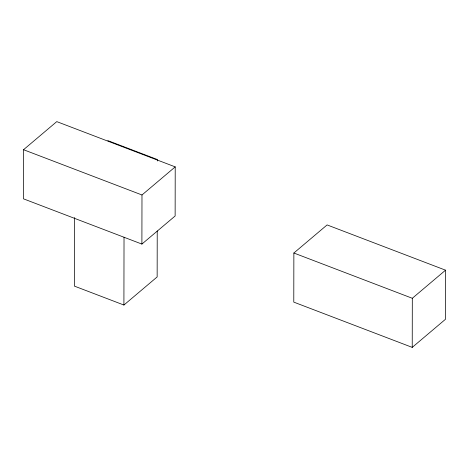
<?xml version="1.0" encoding="UTF-8"?>
<svg xmlns="http://www.w3.org/2000/svg" width="469" height="469" viewBox="0 0 469 469"><rect width="100%" height="100%" fill="white"/><g stroke="black" fill="none" stroke-linecap="round" stroke-linejoin="round"><path stroke-width="0.7" d="M23.538 149.711L23.45 198.821L141.896 244.079L175.136 215.986L175.218 166.876L56.772 121.618L23.538 149.711L141.984 194.975L175.218 166.876M74.483 217.557L74.366 286.102L123.91 305.038L157.15 276.945L157.226 231M123.91 305.038L124.027 237.22M141.896 244.079L141.984 194.975M157.35 160.996L157.355 159.536L107.811 140.606M293.864 253.014L293.782 302.124L412.228 347.382L445.462 319.289L445.55 270.179L327.104 224.921L293.864 253.014L412.31 298.278L445.55 270.179M412.228 347.382L412.31 298.278"/></g></svg>
